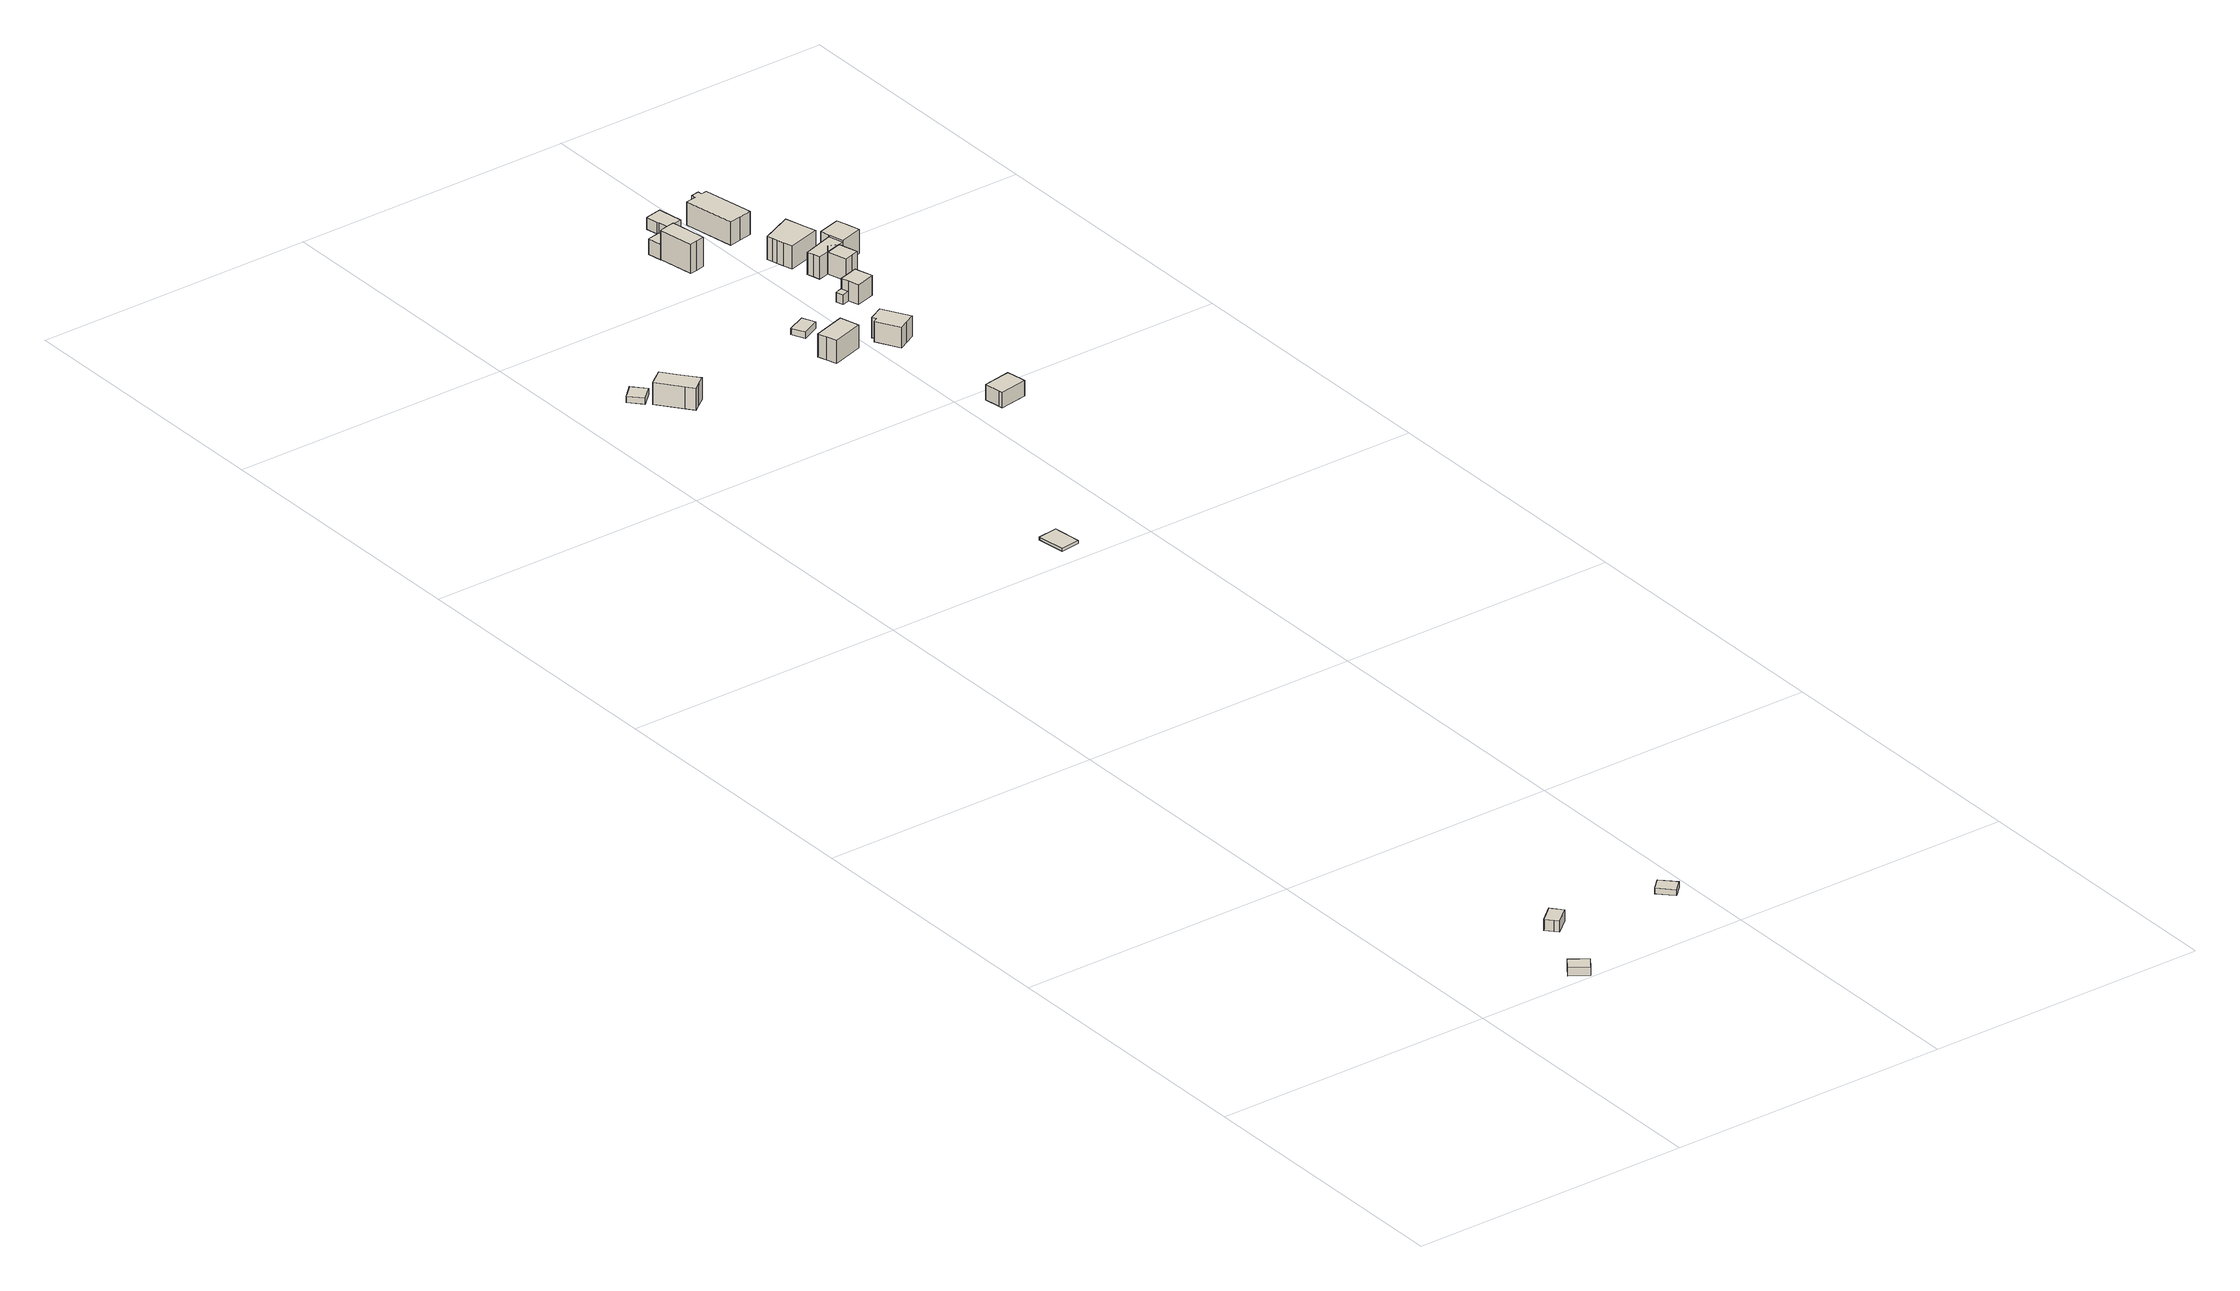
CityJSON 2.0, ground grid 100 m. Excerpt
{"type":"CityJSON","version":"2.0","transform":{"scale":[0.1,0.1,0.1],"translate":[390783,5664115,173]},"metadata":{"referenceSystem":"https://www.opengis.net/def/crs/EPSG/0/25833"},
"CityObjects":{
"building1":{"type":"Building","attributes":{"Gemeindeschluessel":"14627100","BezugspunktDach":"2200","function":"31001_9998","measuredHeight":4.09,"storeysAboveGround":1},"geometry":[{"type":"Solid","lod":"1","boundaries":[[[[0,1,2,3]],[[4,5,6,7]],[[4,7,3,2]],[[5,4,2,1]],[[6,5,1,0]],[[7,6,0,3]]]]}]},
"building2":{"type":"Building","attributes":{"Gemeindeschluessel":"14627100","BezugspunktDach":"2200","function":"31001_9998","measuredHeight":4.5,"storeysAboveGround":1},"geometry":[{"type":"Solid","lod":"1","boundaries":[[[[8,9,10,11,12]],[[13,14,15,16,17]],[[13,17,12,11]],[[14,13,11,10]],[[15,14,10,9]],[[16,15,9,8]],[[17,16,8,12]]]]}]},
"building3":{"type":"Building","attributes":{"Gemeindeschluessel":"14627100","BezugspunktDach":"2200","function":"31001_9998","measuredHeight":2.03,"storeysAboveGround":1},"geometry":[{"type":"Solid","lod":"1","boundaries":[[[[18,19,20,21]],[[22,23,24,25]],[[22,25,21,20]],[[23,22,20,19]],[[24,23,19,18]],[[25,24,18,21]]]]}]},
"building4":{"type":"Building","attributes":{"Gemeindeschluessel":"14627100","BezugspunktDach":"2200","function":"31001_9998","measuredHeight":0.963,"storeysAboveGround":1},"geometry":[{"type":"Solid","lod":"1","boundaries":[[[[26,27,28,29]],[[30,31,32,33]],[[30,33,29,28]],[[31,30,28,27]],[[32,31,27,26]],[[33,32,26,29]]]]}]},
"building5":{"type":"Building","attributes":{"Gemeindeschluessel":"14627100","BezugspunktDach":"2200","function":"31001_9998","measuredHeight":2.28,"storeysAboveGround":1},"geometry":[{"type":"Solid","lod":"1","boundaries":[[[[34,35,36,37]],[[38,39,40,41]],[[38,41,37,36]],[[39,38,36,35]],[[40,39,35,34]],[[41,40,34,37]]]]}]},
"building6":{"type":"Building","attributes":{"Gemeindeschluessel":"14627100","function":"31001_9998"},"children":["building6-1","building6-2"]},
"building6-1":{"type":"BuildingPart","attributes":{"BezugspunktDach":"2200","measuredHeight":9.62,"storeysAboveGround":3},"parents":["building6"],"geometry":[{"type":"Solid","lod":"1","boundaries":[[[[42,43,44,45,46,47,48,49,50,51]],[[52,53,54,55,56,57,58,59,60,61]],[[52,61,51,50]],[[53,52,50,49]],[[54,53,49,48]],[[55,54,48,47]],[[56,55,47,46]],[[57,56,46,45]],[[58,57,45,44]],[[59,58,44,43]],[[60,59,43,42]],[[61,60,42,51]]]]}]},
"building6-2":{"type":"BuildingPart","attributes":{"BezugspunktDach":"2200","measuredHeight":5.46,"storeysAboveGround":2},"parents":["building6"],"geometry":[{"type":"Solid","lod":"1","boundaries":[[[[62,63,64,65,66]],[[67,68,56,55,54]],[[67,54,66,65]],[[68,67,65,64]],[[56,68,64,63]],[[55,56,63,62]],[[54,55,62,66]]]]}]},
"building7":{"type":"Building","attributes":{"Gemeindeschluessel":"14627100","BezugspunktDach":"2200","function":"31001_9998","measuredHeight":9.9,"storeysAboveGround":3},"geometry":[{"type":"Solid","lod":"1","boundaries":[[[[69,70,71,72,73]],[[74,75,76,77,78]],[[74,78,73,72]],[[75,74,72,71]],[[76,75,71,70]],[[77,76,70,69]],[[78,77,69,73]]]]}]},
"building8":{"type":"Building","attributes":{"Gemeindeschluessel":"14627100","BezugspunktDach":"2200","function":"31001_9998","measuredHeight":2.58,"storeysAboveGround":1},"geometry":[{"type":"Solid","lod":"1","boundaries":[[[[79,80,81,82]],[[83,84,85,86]],[[83,86,82,81]],[[84,83,81,80]],[[85,84,80,79]],[[86,85,79,82]]]]}]},
"building9":{"type":"Building","attributes":{"Gemeindeschluessel":"14627100","BezugspunktDach":"2200","function":"31001_9998","measuredHeight":11.19,"storeysAboveGround":4},"geometry":[{"type":"Solid","lod":"1","boundaries":[[[[87,88,89,90,91,92,93]],[[94,95,96,97,98,99,100]],[[94,100,93,92]],[[95,94,92,91]],[[96,95,91,90]],[[97,96,90,89]],[[98,97,89,88]],[[99,98,88,87]],[[100,99,87,93]]]]}]},
"building10":{"type":"Building","attributes":{"Gemeindeschluessel":"14627100","BezugspunktDach":"2200","function":"31001_9998","measuredHeight":6,"storeysAboveGround":2},"geometry":[{"type":"Solid","lod":"1","boundaries":[[[[101,102,103,104]],[[105,106,107,108]],[[105,108,104,103]],[[106,105,103,102]],[[107,106,102,101]],[[108,107,101,104]]]]}]},
"building11":{"type":"Building","attributes":{"Gemeindeschluessel":"14627100","BezugspunktDach":"2200","function":"31001_9998","measuredHeight":9.47,"storeysAboveGround":3},"geometry":[{"type":"Solid","lod":"1","boundaries":[[[[109,110,111,112,113,114,115,116]],[[117,118,119,120,121,122,123,124]],[[117,124,116,115]],[[118,117,115,114]],[[119,118,114,113]],[[120,119,113,112]],[[121,120,112,111]],[[122,121,111,110]],[[123,122,110,109]],[[124,123,109,116]]]]}]},
"building12":{"type":"Building","attributes":{"Gemeindeschluessel":"14627100","BezugspunktDach":"2200","function":"31001_9998","measuredHeight":5.66,"storeysAboveGround":2},"geometry":[{"type":"Solid","lod":"1","boundaries":[[[[125,126,127,128,129,130]],[[131,132,133,134,135,136]],[[131,136,130,129]],[[132,131,129,128]],[[133,132,128,127]],[[134,133,127,126]],[[135,134,126,125]],[[136,135,125,130]]]]}]},
"building13":{"type":"Building","attributes":{"Gemeindeschluessel":"14627100","BezugspunktDach":"2200","function":"31001_9998","measuredHeight":5.35,"storeysAboveGround":2},"geometry":[{"type":"Solid","lod":"1","boundaries":[[[[137,138,139,140,141,142,143]],[[144,145,146,147,148,149,150]],[[144,150,143,142]],[[145,144,142,141]],[[146,145,141,140]],[[147,146,140,139]],[[148,147,139,138]],[[149,148,138,137]],[[150,149,137,143]]]]}]},
"building14":{"type":"Building","attributes":{"Gemeindeschluessel":"14627100","function":"31001_9998"},"children":["building14-1","building14-2"]},
"building14-1":{"type":"BuildingPart","attributes":{"BezugspunktDach":"2200","measuredHeight":8.94,"storeysAboveGround":3},"parents":["building14"],"geometry":[{"type":"Solid","lod":"1","boundaries":[[[[151,152,153,154,155]],[[156,157,158,159,160]],[[156,160,155,154]],[[157,156,154,153]],[[158,157,153,152]],[[159,158,152,151]],[[160,159,151,155]]]]}]},
"building14-2":{"type":"BuildingPart","attributes":{"BezugspunktDach":"2200","measuredHeight":3.5,"storeysAboveGround":1},"parents":["building14"],"geometry":[{"type":"Solid","lod":"1","boundaries":[[[[161,162,163,164]],[[160,159,165,166]],[[160,166,164,163]],[[159,160,163,162]],[[165,159,162,161]],[[166,165,161,164]]]]}]},
"building15":{"type":"Building","attributes":{"Gemeindeschluessel":"14627100","BezugspunktDach":"2200","function":"31001_9998","measuredHeight":9.79,"storeysAboveGround":3},"geometry":[{"type":"Solid","lod":"1","boundaries":[[[[167,168,169,170,171,172,173,174]],[[175,176,177,178,179,180,181,182]],[[175,182,174,173]],[[176,175,173,172]],[[177,176,172,171]],[[178,177,171,170]],[[179,178,170,169]],[[180,179,169,168]],[[181,180,168,167]],[[182,181,167,174]]]]}]},
"building16":{"type":"Building","attributes":{"Gemeindeschluessel":"14627100","BezugspunktDach":"2200","function":"31001_9998","measuredHeight":10.14,"storeysAboveGround":3},"geometry":[{"type":"Solid","lod":"1","boundaries":[[[[183,184,185,186,187,188,189,190,191,192]],[[193,194,195,196,197,198,199,200,201,202]],[[193,202,192,191]],[[194,193,191,190]],[[195,194,190,189]],[[196,195,189,188]],[[197,196,188,187]],[[198,197,187,186]],[[199,198,186,185]],[[200,199,185,184]],[[201,200,184,183]],[[202,201,183,192]]]]}]},
"building17":{"type":"Building","attributes":{"Gemeindeschluessel":"14627100","function":"31001_9998"},"children":["building17-1","building17-2","building17-3"]},
"building17-1":{"type":"BuildingPart","attributes":{"BezugspunktDach":"2200","measuredHeight":9.71,"storeysAboveGround":3},"parents":["building17"],"geometry":[{"type":"Solid","lod":"1","boundaries":[[[[203,204,205,206,207,208,209]],[[210,211,212,213,214,215,216]],[[210,216,209,208]],[[211,210,208,207]],[[212,211,207,206]],[[213,212,206,205]],[[214,213,205,204]],[[215,214,204,203]],[[216,215,203,209]]]]}]},
"building17-2":{"type":"BuildingPart","attributes":{"BezugspunktDach":"2200","measuredHeight":8.54,"storeysAboveGround":3},"parents":["building17"],"geometry":[{"type":"Solid","lod":"1","boundaries":[[[[217,218,219,220,221,222,223,224,225]],[[214,226,213,227,228,229,230,231,232]],[[214,232,225,224]],[[226,214,224,223]],[[213,226,223,222]],[[227,213,222,221]],[[228,227,221,220]],[[229,228,220,219]],[[230,229,219,218]],[[231,230,218,217]],[[232,231,217,225]]]]}]},
"building17-3":{"type":"BuildingPart","attributes":{"BezugspunktDach":"2200","measuredHeight":8.45,"storeysAboveGround":3},"parents":["building17"],"geometry":[{"type":"Solid","lod":"1","boundaries":[[[[233,234,235,221,220,236,219]],[[237,228,227,238,239,240,229]],[[237,229,219,236]],[[228,237,236,220]],[[227,228,220,221]],[[238,227,221,235]],[[239,238,235,234]],[[240,239,234,233]],[[229,240,233,219]]]]}]}
},
"vertices":[
[425,8,39],[454,48,39],[397,89,39],[368,48,39],[397,89,8],[454,48,8],[425,8,8],[368,48,8],
[455,233,91],[466,219,91],[520,264,91],[487,302,91],[434,257,91],[487,302,51],[520,264,51],[466,219,51],[455,233,51],[434,257,51],
[826,95,133],[862,130,133],[814,180,133],[778,146,133],[814,180,112],[862,130,112],[826,95,112],[778,146,112],
[440,2715,276],[509,2724,276],[497,2823,276],[427,2814,276],[497,2823,266],[509,2724,266],[440,2715,266],[427,2814,266],
[48,4322,209],[93,4362,209],[52,4407,209],[8,4366,209],[52,4407,187],[93,4362,187],[48,4322,187],[8,4366,187],
[131,4228,263],[153,4200,263],[177,4218,263],[207,4241,263],[187,4267,263],[187,4266,263],[157,4306,263],[122,4351,263],[92,4328,263],[68,4310,263],[92,4328,185],[122,4351,185],[157,4306,185],[187,4266,185],[187,4267,185],[207,4241,185],[177,4218,185],[153,4200,185],[131,4228,185],[68,4310,185],
[187,4266,235],[187,4267,235],[211,4285,235],[181,4325,235],[157,4306,235],[181,4325,185],[211,4285,185],
[594,4115,330],[605,4079,330],[717,4114,330],[698,4182,330],[584,4147,330],[698,4182,248],[717,4114,248],[605,4079,248],[594,4115,248],[584,4147,248],
[606,4238,287],[669,4269,287],[648,4314,287],[584,4284,287],[648,4314,264],[669,4269,264],[606,4238,264],[584,4284,264],
[537,4731,396],[563,4736,396],[594,4742,396],[573,4868,396],[562,4867,396],[542,4863,396],[515,4857,396],[542,4863,292],[562,4867,292],[573,4868,292],[594,4742,292],[563,4736,292],[537,4731,292],[515,4857,292],
[515,4857,346],[562,4867,346],[553,4915,346],[506,4906,346],[553,4915,291],[562,4867,291],[515,4857,291],[506,4906,291],
[811,4019,332],[843,4036,332],[880,4056,332],[827,4152,332],[791,4132,332],[776,4125,332],[784,4111,332],[767,4101,332],[784,4111,259],[776,4125,259],[791,4132,259],[827,4152,259],[880,4056,259],[843,4036,259],[811,4019,259],[767,4101,259],
[922,3667,229],[924,3655,229],[1023,3672,229],[1021,3683,229],[1011,3741,229],[913,3725,229],[1011,3741,174],[1021,3683,174],[1023,3672,174],[924,3655,174],[922,3667,174],[913,3725,174],
[586,4967,349],[588,4958,349],[595,4922,349],[652,4933,349],[644,4978,349],[637,5022,349],[578,5010,349],[637,5022,307],[644,4978,307],[652,4933,307],[595,4922,307],[588,4958,307],[586,4967,307],[578,5010,307],
[808,4285,376],[819,4248,376],[887,4269,376],[868,4331,376],[800,4311,376],[868,4331,305],[887,4269,305],[819,4248,305],[808,4285,305],[800,4311,305],
[781,4277,340],[808,4285,340],[800,4311,340],[773,4303,340],[781,4277,305],[773,4303,305],
[745,4589,409],[750,4571,409],[756,4547,409],[765,4516,409],[881,4548,409],[870,4589,409],[850,4660,409],[739,4609,409],[850,4660,327],[870,4589,327],[881,4548,327],[765,4516,327],[756,4547,327],[750,4571,327],[745,4589,327],[739,4609,327],
[718,4766,396],[761,4774,396],[805,4782,396],[772,4962,396],[752,4959,396],[750,4973,396],[725,4969,396],[720,4968,396],[723,4953,396],[685,4947,396],[723,4953,313],[720,4968,313],[725,4969,313],[750,4973,313],[752,4959,313],[772,4962,313],[805,4782,313],[761,4774,313],[718,4766,313],[685,4947,313],
[896,4501,410],[897,4500,410],[911,4447,410],[991,4470,410],[977,4523,410],[968,4554,410],[888,4532,410],[968,4554,325],[977,4523,325],[991,4470,325],[911,4447,325],[897,4500,325],[896,4501,325],[888,4532,325],
[792,4440,404],[797,4418,404],[836,4428,404],[891,4443,404],[891,4442,404],[911,4447,404],[904,4473,404],[897,4500,404],[785,4464,404],[904,4473,325],[891,4442,325],[891,4443,325],[836,4428,325],[797,4418,325],[792,4440,325],[785,4464,325],
[856,4359,404],[885,4367,404],[910,4374,404],[859,4458,404],[859,4458,325],[910,4374,325],[885,4367,325],[856,4359,325]
]}
